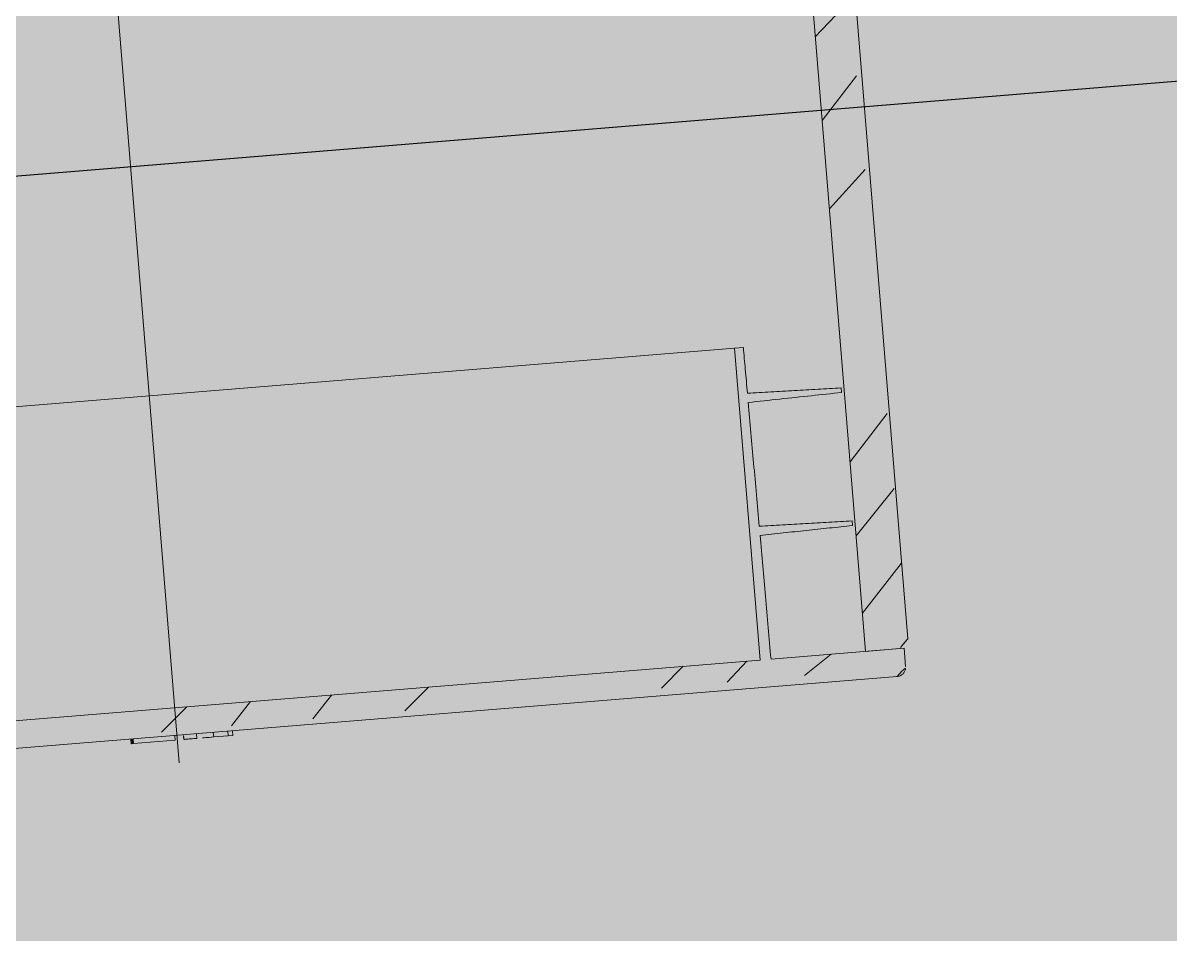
# Model space of a CAD drawing. Header units: metres. Extents: x 1956498 to 1957612, y 2277909 to 2278547.
# Drawn here: x 1957461.4401 to 1957461.5647, y 2278068.9126 to 2278069.0116 of the extents above; entities that cross this region are included whole.
import ezdxf
from ezdxf.enums import TextEntityAlignment as Align

# ---------------------------------------------------------------- set-up
doc = ezdxf.new("R2010")
doc.units = ezdxf.units.M
doc.linetypes.add('CENTERX2', pattern=[4, 2.5, -0.5, 0.5, -0.5])
doc.layers.add('UBS-100-Postes', color=8, linetype='Continuous')
doc.layers.add('UBS_400_DETAIL POSTE HTA TOOLKIT UBS', color=7, linetype='Continuous')
doc.styles.get("Standard").update_dxf_attribs({"font": 'verdana.ttf'})
pattern_1 = [(45, (-293.6272208606915, -200.974965127989), (-13.47038418160373, 13.47038418160373), []), (45, (-289.1370908606914, -200.974965127989), (-13.47038418160373, 13.47038418160373), []), (45, (-284.6469608606913, -200.974965127989), (-13.47038418160373, 13.47038418160373), []), (45, (-280.1568208606914, -200.974965127989), (-13.47038418160373, 13.47038418160373), [])]

# ---------------------------------------------------------------- blocks, each defined once
blk = doc.blocks.new('PdL')
at = {"true_color": 0xb0c4d8, "transparency": 33554687}
blk.add_hatch(color=9, dxfattribs=at).paths.add_polyline_path([(0.09904227871447802, 2.324539795983583), (5.098256056429818, 2.322635899297893), (5.096431930316612, -0.2599879968911409), (0.09721815306693316, -0.25808409973979)])
at = {"color": 7, "transparency": 33554687}
blk.add_attdef('NUMERO', text='', height=1, dxfattribs=at).set_placement((3.833385661244392, 0.9777989531867206), align=Align.MIDDLE_LEFT)
blk = doc.blocks.new('HSI 150 coupe')
at = {"linetype": 'Continuous', "lineweight": 0}
h = blk.add_hatch(dxfattribs=at)
h.set_pattern_fill('ANSI34', color=1, style=0)
h.set_pattern_definition(pattern_1)
edge = h.paths.add_edge_path(flags=0)
edge.add_line((-71.12718155079165, 39.49999771792864), (-71.12718155079165, 37.64999760579667))
edge.add_line((-71.12718155079165, 37.64999760579667), (-18.12718155079165, 37.64999760579667))
edge.add_line((-18.12718155079165, 37.64999760579667), (-18.12718155079165, 39.49999771792864))
edge.add_spline(control_points=[(-18.12718155079165, 39.49999771792864), (-18.29384821739768, 39.6666643941644), (-18.46051488406556, 39.83333107033832), (-18.62718155079165, 39.99999774645403)], knot_values=[0.3611955240800828, 0.3611955240800828, 0.3611955240800828, 0.3611955240800828, 0.3626173388532861, 0.3626173388532861, 0.3626173388532861, 0.3626173388532861], weights=[1, 1, 1, 1], degree=3, periodic=0)
edge.add_line((-18.62718155079165, 39.99999774645403), (-70.62718155079165, 39.99999774645403))
edge.add_spline(control_points=[(-70.62718155079165, 39.99999774645403), (-70.79384821751773, 39.83333107033832), (-70.96051488418561, 39.6666643941644), (-71.12718155079165, 39.49999771792864)], knot_values=[0.1357674410906746, 0.1357674410906746, 0.1357674410906746, 0.1357674410906746, 0.1371816546933893, 0.1371816546933893, 0.1371816546933893, 0.1371816546933893], weights=[1, 1, 1, 1], degree=3, periodic=0)
h = blk.add_hatch(dxfattribs=at)
h.set_pattern_fill('ANSI34', color=1, style=0)
h.set_pattern_definition(pattern_1)
edge = h.paths.add_edge_path(flags=0)
edge.add_spline(control_points=[(-64.25218155076436, 37.49999759622006), (-64.29384821784697, 35.81762258648087), (-64.3355148845767, 34.1352475767344), (-64.37718155076436, 32.45287256697338)], knot_values=[0.0900279279243932, 0.0900279279243932, 0.0900279279243932, 0.0900279279243932, 0.1001252733300785, 0.1001252733300785, 0.1001252733300785, 0.1001252733300785], weights=[1, 1, 1, 1], degree=3, periodic=0)
edge.add_spline(control_points=[(-64.37718155076436, 32.45287256697338), (-65.48332926544572, 32.46059506095116), (-66.58947698012707, 32.46831755492531), (-67.69562469480843, 32.47604004890309), (-68.83947698012707, 32.48402577473826), (-69.98332926544572, 32.49201150057343), (-71.12718155076436, 32.4999972264086)], knot_values=[0.1223665158113449, 0.1223665158113449, 0.1223665158113449, 0.1223665158113449, 0.1290035638396388, 0.1290035638396388, 0.1290035638396388, 0.1358668448048957, 0.1358668448048957, 0.1358668448048957, 0.1358668448048957], weights=[1, 1, 1, 1, 1, 1, 1], degree=3, periodic=0)
edge.add_line((-71.12718155076436, 32.4999972264086), (-71.12718155076436, 39.7499977322841))
edge.add_line((-71.12718155076436, 39.7499977322841), (-72.12718155076436, 39.7499977322841))
edge.add_spline(control_points=[(-72.12718155076436, 39.7499977322841), (-72.16235762585711, 39.7499977322841), (-72.19772791992546, 39.74624420918553), (-72.23212053887437, 39.73886152532941), (-72.2868360286484, 39.7271163551377), (-72.34027825783778, 39.70576250152226), (-72.38802165189736, 39.6765682868936), (-72.4357650485963, 39.64737407064968), (-72.47912643154086, 39.60953427992354), (-72.5145150256958, 39.56618244496713), (-72.54990362114404, 39.52283060842819), (-72.57829548852169, 39.47277102997396), (-72.59733948516987, 39.42014916559492), (-72.61638348184533, 39.36752730113949), (-72.62660486477398, 39.31089177469767), (-72.62715719698099, 39.25493259888754), (-72.62717342508404, 39.25328845930562), (-72.62718154320646, 39.25164421967202), (-72.6271815507589, 39.25000000000364)], knot_values=[0.003723588086047679, 0.003723588086047679, 0.003723588086047679, 0.003723588086047679, 0.003936076256020295, 0.003936076256020295, 0.003936076256020295, 0.004274796471578494, 0.004274796471578494, 0.004274796471578494, 0.004613516706071012, 0.004613516706071012, 0.004613516706071012, 0.004952236952925218, 0.004952236952925218, 0.004952236952925218, 0.005126506489801235, 0.005126506489801235, 0.005126506489801235, 0.005300776026677253, 0.005300776026677253, 0.005300776026677253, 0.005300776026677253], weights=[1, 1, 1, 1, 1, 1, 1, 1, 1, 1, 1, 1, 1, 1, 1, 1, 1, 1, 1], degree=3, periodic=0)
edge.add_line((-72.62718155076436, 39.25), (-72.62718155076436, -39.24999770339491))
edge.add_spline(control_points=[(-72.62718155076436, -39.24999770339127), (-72.62718155076436, -39.26143308001338), (-72.62678878545375, -39.27287517989316), (-72.62600464035677, -39.28428363968851), (-72.62216722856283, -39.340113814902), (-72.60863773528035, -39.39605138792831), (-72.58653654342015, -39.44746414424299), (-72.56443535152903, -39.49887690063042), (-72.53315288283193, -39.54718286756543), (-72.49527965182097, -39.5883818065704), (-72.47157540825174, -39.61416755705795), (-72.44500190633698, -39.63757612775953), (-72.41643213081807, -39.65783850714433), (-72.37078504806777, -39.69021252799575), (-72.31891904197619, -39.71515197119152), (-72.26512915863532, -39.73059159035256), (-72.22049611062175, -39.74340287048108), (-72.17361685924334, -39.74999773228046), (-72.12718155076436, -39.74999773228046)], knot_values=[0.005561086498802727, 0.005561086498802727, 0.005561086498802727, 0.005561086498802727, 0.005629677407407451, 0.005629677407407451, 0.005629677407407451, 0.005968397641415466, 0.005968397641415466, 0.005968397641415466, 0.006307117876181912, 0.006307117876181912, 0.006307117876181912, 0.006517271770486718, 0.006517271770486718, 0.006517271770486718, 0.006855991960625633, 0.006855991960625633, 0.006855991960625633, 0.007136933098905125, 0.007136933098905125, 0.007136933098905125, 0.007136933098905125], weights=[1, 1, 1, 1, 1, 1, 1, 1, 1, 1, 1, 1, 1, 1, 1, 1, 1, 1, 1], degree=3, periodic=0)
edge.add_line((-72.12718155076436, -39.74999773228046), (-71.12718155076436, -39.75))
edge.add_line((-71.12718155076436, -39.75), (-71.12718155076436, -32.49999722640496))
edge.add_spline(control_points=[(-71.12718155076436, -32.49999722640496), (-69.98332926544572, -32.49201150056979), (-68.83947698012707, -32.48402577473462), (-67.69562469480843, -32.47604004889945), (-66.58947698012707, -32.46831755492531), (-65.48332926544572, -32.46059506094753), (-64.37718155076436, -32.45287256696975)], knot_values=[0.1221402828743818, 0.1221402828743818, 0.1221402828743818, 0.1221402828743818, 0.1290035638396388, 0.1290035638396388, 0.1290035638396388, 0.1356406118679325, 0.1356406118679325, 0.1356406118679325, 0.1356406118679325], weights=[1, 1, 1, 1, 1, 1, 1], degree=3, periodic=0)
edge.add_spline(control_points=[(-64.37718155076436, -32.45287256696975), (-64.3355148845767, -34.13524757673076), (-64.29384821784697, -35.81762258647723), (-64.25218155076436, -37.49999759621642)], knot_values=[0.2299765855133579, 0.2299765855133579, 0.2299765855133579, 0.2299765855133579, 0.2400739385146062, 0.2400739385146062, 0.2400739385146062, 0.2400739385146062], weights=[1, 1, 1, 1], degree=3, periodic=0)
edge.add_line((-64.25218155076436, -37.49999759621642), (-64.00218155076436, -37.49999759621642))
edge.add_spline(control_points=[(-64.00218155076436, -37.49999759621642), (-63.96051488368175, -35.81645901464071), (-63.91884821695021, -34.1329204330541), (-63.87718155076436, -32.44938185145656)], knot_values=[0.09002788979472871, 0.09002788979472871, 0.09002788979472871, 0.09002788979472871, 0.1001322144927588, 0.1001322144927588, 0.1001322144927588, 0.1001322144927588], weights=[1, 1, 1, 1], degree=3, periodic=0)
edge.add_spline(control_points=[(-63.87718155076436, -32.44938185145656), (-62.7333587113244, -32.4413963311963), (-61.58953587188262, -32.4334108109324), (-60.44571303244265, -32.4254252906685), (-59.33953587188262, -32.41770259111581), (-58.2333587113244, -32.40997989156313), (-57.12718155076436, -32.40225719201044)], knot_values=[0.1219394041584133, 0.1219394041584133, 0.1219394041584133, 0.1219394041584133, 0.1288025084440973, 0.1288025084440973, 0.1288025084440973, 0.1354397331519642, 0.1354397331519642, 0.1354397331519642, 0.1354397331519642], weights=[1, 1, 1, 1, 1, 1, 1], degree=3, periodic=0)
edge.add_spline(control_points=[(-57.12718155076436, -32.40225719201044), (-57.0855198066165, -34.1013032634728), (-57.04385806191567, -35.80034933492425), (-57.00219631686195, -37.49939540636478)], knot_values=[0.0827501514566177, 0.0827501514566177, 0.0827501514566177, 0.0827501514566177, 0.09294750717699131, 0.09294750717699131, 0.09294750717699131, 0.09294750717699131], weights=[1, 1, 1, 1], degree=3, periodic=0)
edge.add_line((-57.00219631686195, -37.49939540636478), (-56.75216679477126, -37.49939540636478))
edge.add_spline(control_points=[(-56.75216679477126, -37.49939540636478), (-56.73960685209386, -36.98682604796704), (-56.7270469094492, -36.47425668956566), (-56.71448696684274, -35.96168733116428), (-56.68538516126137, -34.77404704628134), (-56.65628335587644, -33.58640676139112), (-56.62718155076436, -32.39876647649726)], knot_values=[0.03487750862290252, 0.03487750862290252, 0.03487750862290252, 0.03487750862290252, 0.03795384793706451, 0.03795384793706451, 0.03795384793706451, 0.04508182864756492, 0.04508182864756492, 0.04508182864756492, 0.04508182864756492], weights=[1, 1, 1, 1, 1, 1, 1], degree=3, periodic=0)
edge.add_spline(control_points=[(-56.62718155076436, -32.39876647649726), (-56.1916869677807, -32.3957261011019), (-55.75619238479521, -32.39268572570654), (-55.32069780181155, -32.38964535031118), (-54.92285905146309, -32.38686786651306), (-54.52502030111282, -32.38409038271857), (-54.12718155076436, -32.38131289892044)], knot_values=[0.126047349748515, 0.126047349748515, 0.126047349748515, 0.126047349748515, 0.1286603809241582, 0.1286603809241582, 0.1286603809241582, 0.1310474715979784, 0.1310474715979784, 0.1310474715979784, 0.1310474715979784], weights=[1, 1, 1, 1, 1, 1, 1], degree=3, periodic=0)
edge.add_line((-54.12718155076436, -32.38131289892044), (-54.12718155076436, -31.8999971742378))
edge.add_line((-54.12718155076436, -31.8999971742378), (-71.12718155076436, -31.8999971742378))
edge.add_line((-71.12718155076436, -31.8999971742378), (-71.12718155076436, 31.90000000000146))
edge.add_line((-71.12718155076436, 31.90000000000146), (-54.12718155076436, 31.8999971742378))
edge.add_line((-54.12718155076436, 31.8999971742378), (-54.12718155076436, 32.38131568268))
edge.add_spline(control_points=[(-54.12718157019845, 32.38131289905868), (-54.52502031406948, 32.38409038280952), (-54.92285905794051, 32.38686786656035), (-55.32069780181155, 32.38964535031482), (-55.75619238479521, 32.39268572571018), (-56.1916869677807, 32.3957261011019), (-56.62718155076436, 32.39876647649726)], knot_values=[0.1262732902892062, 0.1262732902892062, 0.1262732902892062, 0.1262732902892062, 0.1286603809241581, 0.1286603809241581, 0.1286603809241581, 0.1312734120998013, 0.1312734120998013, 0.1312734120998013, 0.1312734120998013], weights=[1, 1, 1, 1, 1, 1, 1], degree=3, periodic=0)
edge.add_spline(control_points=[(-56.62718155076436, 32.39876647649726), (-56.66884270584887, 34.09895194275668), (-56.71050386148636, 35.79913740900156), (-56.75216501747673, 37.49932287523916)], knot_values=[0.0827978926335961, 0.0827978926335961, 0.0827978926335961, 0.0827978926335961, 0.09300208253512987, 0.09300208253512987, 0.09300208253512987, 0.09300208253512987], weights=[1, 1, 1, 1], degree=3, periodic=0)
edge.add_line((-56.75216501747673, 37.49932287523916), (-57.00219809537339, 37.49932287523916))
edge.add_spline(control_points=[(-57.00219809537339, 37.49932287523916), (-57.01566107754661, 36.95027657533865), (-57.02912405967982, 36.40123027544178), (-57.04258704177118, 35.85218397553763), (-57.07078521164658, 34.70220838103705), (-57.0989833813328, 33.5522327865292), (-57.12718155076436, 32.40225719201408)], knot_values=[0.03485713607570014, 0.03485713607570014, 0.03485713607570014, 0.03485713607570014, 0.03815240409022992, 0.03815240409022992, 0.03815240409022992, 0.04505433165943532, 0.04505433165943532, 0.04505433165943532, 0.04505433165943532], weights=[1, 1, 1, 1, 1, 1, 1], degree=3, periodic=0)
edge.add_spline(control_points=[(-57.12718155076436, 32.40225719201408), (-58.2333587113244, 32.40997989156676), (-59.33953587188262, 32.41770259111945), (-60.44571303244265, 32.42542529067214), (-61.58953587188262, 32.43341081093604), (-62.7333587113244, 32.4413963311963), (-63.87718155076436, 32.4493818514602)], knot_values=[0.1221652837362304, 0.1221652837362304, 0.1221652837362304, 0.1221652837362304, 0.1288025084440973, 0.1288025084440973, 0.1288025084440973, 0.1356656127297813, 0.1356656127297813, 0.1356656127297813, 0.1356656127297813], weights=[1, 1, 1, 1, 1, 1, 1], degree=3, periodic=0)
edge.add_spline(control_points=[(-63.87718155076436, 32.4493818514602), (-63.91884821695021, 34.13292043305773), (-63.96051488368175, 35.81645901464435), (-64.00218155076436, 37.49999759622006)], knot_values=[0.2299695044474798, 0.2299695044474798, 0.2299695044474798, 0.2299695044474798, 0.2400738367253316, 0.2400738367253316, 0.2400738367253316, 0.2400738367253316], weights=[1, 1, 1, 1], degree=3, periodic=0)
edge.add_line((-64.00218155076436, 37.49999759622006), (-64.25218155076436, 37.49999759622006))
at = {"color": 1, "linetype": 'Continuous', "lineweight": 15}
for p, q in [((-18.62718155079165, 39.99999774645403), (-70.62718155079165, 39.99999774645403)), ((-72.12718155076436, 39.7499977322841), (-71.12718155076436, 39.7499977322841)), ((-71.12718155076436, 39.7499977322841), (-71.12718155076436, 32.4999972264086)), ((-71.12718155079165, 37.64999760579667), (-71.12718155079165, 39.49999771792864)), ((-72.62718155076436, -39.24999770339127), (-72.62718155076436, 39.25)), ((-18.12718155079165, 37.64999760579667), (-71.12718155079165, 37.64999760579667)), ((-64.25218155076436, 37.49999759622006), (-64.00218155076436, 37.49999759622006)), ((-56.75216501747673, 37.49932287523916), (-57.00219809537339, 37.49932287523916)), ((-54.12718155076436, 31.8999971742378), (-71.12718155076436, 31.90000000000146)), ((-71.12718155076436, 31.90000000000146), (-71.12718155076436, -31.8999971742378)), ((-54.12718155076436, 32.38131568268363), (-54.12718155076436, 31.8999971742378)), ((-54.12718155076436, 31.8999971742378), (-54.12718155076436, -31.8999971742378)), ((-72.87718155076436, 3.033405431644496), (-72.87718155076436, 2.774975188331155)), ((-72.87718155076436, 3.033405431644496), (-72.62718155076436, 3.033405431644496)), ((-72.87718155076436, 2.774975188331155), (-72.62718155076436, 2.774975188331155)), ((-72.87718155076436, 2.774975188331155), (-72.87718155076436, 1.983084873569169)), ((-72.87718155076436, 1.983084873569169), (-72.62718155076436, 1.983084873569169)), ((-72.87718155076436, 1.068664847127366), (-72.62718155076436, 1.068664847127366)), ((-72.87718155076436, -0.109920790506294), (-72.62718155076436, -0.109920790506294)), ((-72.87718155076436, -0.109920790506294), (-72.87718155076436, -2.390739869344543)), ((-72.87718155076436, -2.390739869344543), (-72.62718155076436, -2.390739869344543)), ((-72.87718155076436, -2.390739869344543), (-72.87718155076436, -2.404222157172626)), ((-72.87718155076436, -2.404222157172626), (-72.62718155076436, -2.404222157172626)), ((-72.87718155076436, -2.404222157172626), (-72.87718155076436, -2.430210559210536)), ((-72.87718155076436, -2.430210559210536), (-72.62718155076436, -2.430210559210536)), ((-72.87718155076436, -2.430210559210536), (-72.87718155076436, -2.443733220407012)), ((-72.87718155076436, -2.443733220407012), (-72.62718155076436, -2.443733220407012)), ((-72.87718155076436, -2.443733220407012), (-72.87718155076436, -2.497783491817245)), ((-72.87718155076436, -2.497783491817245), (-72.62718155076436, -2.497783491817245)), ((-72.87718155076436, -2.497783491817245), (-72.87718155076436, -2.511275872988335)), ((-72.87718155076436, -2.511275872988335), (-72.62718155076436, -2.511275872988335))]:
    blk.add_line(p, q, dxfattribs=at)
at = {"color": 1, "linetype": 'CENTERX2', "lineweight": 0}
blk.add_line((-74.12718155079165, 0), (9.62718155080438, 0), dxfattribs=at)
at = {"color": 1, "linetype": 'Continuous', "lineweight": 15}
for points in [[(-70.62718155079165, 39.99999774645403), (-71.12718155079165, 39.49999771792864)], [(-64.37718155076436, 32.45287256697338), (-64.25218155076436, 37.49999759622006)], [(-64.00218155076436, 37.49999759622006), (-63.87718155076436, 32.4493818514602)], [(-56.75216501747673, 37.49932287523916), (-56.62718155076436, 32.39876647649726)], [(-72.87718155076436, 0.3578429759618302), (-72.62718155076436, 0.3578429759618302)]]:
    blk.add_open_spline(points, degree=1, dxfattribs=at)
for points, knots in [([(-72.62718155076436, 39.25), (-72.62717623136268, 39.25164410621801), (-72.62698986326541, 39.30924625264015), (-72.60630562917322, 39.4234845866813), (-72.52193160977913, 39.57234867243096), (-72.39305809738471, 39.68421538015173), (-72.25366303246119, 39.74203006146126), (-72.16240425338401, 39.74777888651806), (-72.12718155076436, 39.7499977322841)], [0, 0, 0, 0, 0.006307718401543911, 0.2209943098072772, 0.4356809009074613, 0.6503674841664923, 0.8650540555599276, 1, 1, 1, 1]), ([(-57.12718155076436, 32.40225719201408), (-57.09898338120001, 33.55223278652556), (-57.05732222969345, 35.2512546809412), (-57.01566107752842, 36.95027657533865), (-57.00219809537339, 37.49932287523916)], [0, 0, 0, 0, 0.6768456594295572, 1, 1, 1, 1]), ([(-71.12718155076436, 32.4999972264086), (-69.98332926544572, 32.49201150057343), (-67.73332926544572, 32.47630328076411), (-65.48332926544572, 32.46059506095116), (-64.37718155076436, 32.45287256697338)], [0, 0, 0, 0, 0.5083787934750026, 1, 1, 1, 1]), ([(-63.87718155076436, 32.4493818514602), (-62.7333587113244, 32.4413963311963), (-60.4833587113244, 32.42568811138335), (-58.2333587113244, 32.40997989156676), (-57.12718155076436, 32.40225719201408)], [0, 0, 0, 0, 0.5083657064181559, 1, 1, 1, 1]), ([(-56.62718155076436, 32.39876647649726), (-56.19168696963243, 32.39572583570407), (-55.35835364632112, 32.38990746870695), (-54.52502030265896, 32.38409201707327), (-54.12718155076436, 32.38131568268363)], [0, 0, 0, 0, 0.5225935036428122, 1, 1, 1, 1]), ([(-72.87718155076436, 1.983084873569169), (-72.87718155076436, 1.810681388273224), (-72.87718155076436, 1.502976620467962), (-72.87718155076436, 1.201310755463055), (-72.87718155076436, 1.068664847127366)], [0, 0, 0, 0, 0.5602886381167577, 1, 1, 1, 1]), ([(-72.87718155076436, 1.068664847127366), (-72.87718155076436, 0.9498778431734536), (-72.87718155076436, 0.7123835736601905), (-72.87718155076436, 0.4761043345242797), (-72.87718155076436, 0.3676330328416952), (-72.87718155076436, 0.3665483481381671), (-72.87718155076436, 0.3661125128855929)], [0, 0, 0, 0, 0.3017293931903112, 0.603256243871174, 0.8405850899923204, 1, 1, 1, 1])]:
    blk.add_open_spline(points, degree=3, knots=knots, dxfattribs=at)
blk = doc.blocks.new('UBS_PDL C1752')
blk.add_lwpolyline([(2.411185962497257, -1.211879051465075), (-2.428814037528355, -1.211879051465075), (-2.428814037528355, 1.228120948537253), (2.411185962497257, 1.228120948537253)], close=True)
at = {"xscale": -0.002, "yscale": 0.002, "zscale": 0.002, "rotation": 90}
blk.add_blockref('HSI 150 coupe', (2.073954013932962, -1.29513341456186), dxfattribs=at)

msp = doc.modelspace()

# ---------------------------------------------------------------- block references
at = {"layer": 'UBS-100-Postes', "transparency": 33554687, "rotation": 4.67003081057383}
msp.add_blockref('PdL', (1957461.126984345, 2278066.727995799), dxfattribs=at)
at = {"layer": 'UBS_400_DETAIL POSTE HTA TOOLKIT UBS', "transparency": 33554687, "rotation": 184.6700307831418}
msp.add_blockref('UBS_PDL C1752', (1957463.617511821, 2278067.957007173), dxfattribs=at)

doc.saveas('drawing.dxf')
